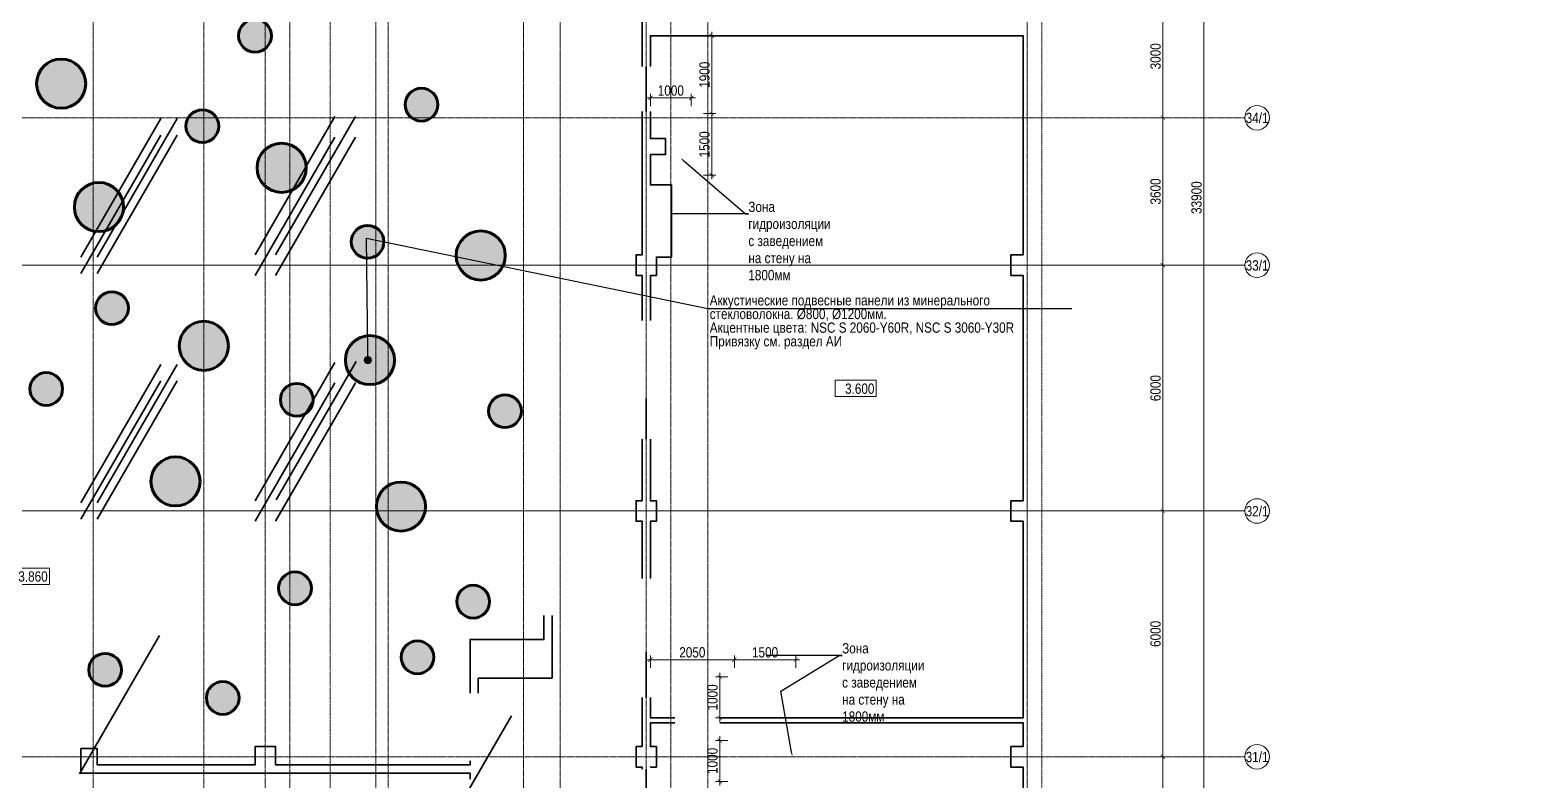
# Model space of a CAD drawing. Header units: millimetres. Extents: x -328335 to 1460319, y -208171 to 164069.
# Drawn here: x 90249 to 126465, y 103525 to 121850 of the extents above; entities that cross this region are included whole.
import ezdxf
from ezdxf import colors
from ezdxf.entities.mleader import LeaderData, LeaderLine
from ezdxf.enums import TextEntityAlignment as Align
from ezdxf.math import Vec2, Vec3

# ---------------------------------------------------------------- set-up
doc = ezdxf.new("R2010")
doc.units = ezdxf.units.MM
doc.header["$LTSCALE"] = 0.5
doc.linetypes.add('CENTER', pattern=[50.8, 31.75, -6.35, 6.35, -6.35])
doc.linetypes.add('DASHED', pattern=[19.05, 12.7, -6.35])
doc.layers.get('Defpoints').update_dxf_attribs({"color": 140})
for name, color, linetype, lineweight in [('АИ_Плинтус', 3, 'Continuous', 9), ('АИ_Полы', 1, 'Continuous', 9), ('АИ_Полы_размеры', 7, 'Continuous', 5), ('АР6_потолок_отм', 5, 'Continuous', 5), ('АР_Разрезы марка', 7, 'Continuous', 13), ('АЦ_Бафы', 8, 'Continuous', 0), ('АЦ_Выноски', 7, 'Continuous', 5), ('АЦ_Стены', 8, 'Continuous', 70), ('РД_Оси_размер', 8, 'Continuous', 0)]:
    doc.layers.add(name, color=color, linetype=linetype, lineweight=lineweight)
doc.layers.add('АИ_Т_Профиль', color=2, linetype='Continuous', lineweight=40, true_color=0xffff00)
doc.layers.add('РД_Оси_100', color=7, linetype='Continuous', lineweight=0, true_color=0x525252)
doc.layers.add('АР6_Г_профиль плитки', color=220, linetype='Continuous', lineweight=35, plot=False)
doc.layers.add('АР_Делит', color=120, linetype='Continuous', lineweight=0, plot=False)
doc.styles.add('Arial_Narrow_08', font='ARIALN.TTF', dxfattribs={"width": 0.8})
doc.styles.add('style1', font='ARIALN.TTF')
doc.styles.add('ккк', font='isocpeur.ttf', dxfattribs={"width": 0.85, "oblique": 15})
doc.dimstyles.new('Dim100_ареал', dxfattribs={"dimscale": 100, "dimtxt": 2.5, "dimasz": 1, "dimexe": 1, "dimexo": 1, "dimgap": 0.5, "dimtad": 1, "dimzin": 12, "dimdsep": 46, "dimtxsty": 'style1', "dimblk": 'ARCHTICK', "dimcen": 1, "dimdle": 1, "dimaunit": 1, "dimadec": 0, "dimazin": 3, "dimtfac": 1, "dimtmove": 1, "dimatfit": 3, "dimldrblk": 'OPEN30', "dimfxl": 2, "dimfxlon": 1, "dimtolj": 1, "dimtzin": 0, "dimlwd": 5, "dimlwe": 5, "dimarcsym": 0})

# ---------------------------------------------------------------- blocks, each defined once
blk = doc.blocks.new('A-iden')
at = {"linetype": 'Continuous', "lineweight": 5}
blk.add_circle((0, -4), 3, dxfattribs=at)
at = {"color": 0, "linetype": 'Continuous', "lineweight": 20, "style": 'ккк', "width": 0.85}
blk.add_attdef('ID', text='', height=4, dxfattribs=at).set_placement((0.31, -3.85), align=Align.MIDDLE_CENTER)
blk = doc.blocks.new('_ArchTick')
at = {"color": 0, "linetype": 'ByBlock', "const_width": 0.15}
blk.add_lwpolyline([(-0.5, -0.5), (0.5, 0.5)], dxfattribs=at)
blk = doc.blocks.new('*D337')
at = {"layer": 'Defpoints', "color": 0, "transparency": 16777216}
for p in [(116910, 104100), (117910, 104100), (116910, 100800)]:
    blk.add_point(p, dxfattribs=at)
at = {"layer": 'РД_Оси_размер', "color": 0, "lineweight": 5, "transparency": 16777216}
for p, q in [((117710, 104100), (118010, 104100)), ((117910, 100700), (117910, 104200)), ((117710, 100800), (118010, 100800))]:
    blk.add_line(p, q, dxfattribs=at)
at = {"layer": 'РД_Оси_размер', "color": 0, "lineweight": 5, "transparency": 16777216, "xscale": 100, "yscale": 100, "zscale": 100}
for p, rotation in [((117910, 104100), 90), ((117910, 100800), 270)]:
    blk.add_blockref('_ArchTick', p, dxfattribs=dict(at, rotation=rotation))
at = {"layer": 'РД_Оси_размер', "color": 0, "transparency": 16777216, "insert": (117732, 102450), "char_height": 250, "attachment_point": 5, "rotation": 90, "style": 'style1'}
blk.add_mtext('\\A1;3300', dxfattribs=at)
blk = doc.blocks.new('_Open30')
at = {"color": 0, "linetype": 'ByBlock', "lineweight": -2}
for p, q in [((-1, 0.27), (0, 0)), ((0, 0), (-1, -0.27)), ((0, 0), (-1, 0))]:
    blk.add_line(p, q, dxfattribs=at)
blk = doc.blocks.new('*D338')
at = {"layer": 'Defpoints', "color": 0, "transparency": 16777216}
for p in [(116910, 110100), (117910, 110100), (116910, 104100)]:
    blk.add_point(p, dxfattribs=at)
at = {"layer": 'РД_Оси_размер', "color": 0, "lineweight": 5, "transparency": 16777216}
for p, q in [((117710, 110100), (118010, 110100)), ((117910, 104000), (117910, 110200)), ((117710, 104100), (118010, 104100))]:
    blk.add_line(p, q, dxfattribs=at)
at = {"layer": 'РД_Оси_размер', "color": 0, "lineweight": 5, "transparency": 16777216, "xscale": 100, "yscale": 100, "zscale": 100}
for p, rotation in [((117910, 110100), 90), ((117910, 104100), 270)]:
    blk.add_blockref('_ArchTick', p, dxfattribs=dict(at, rotation=rotation))
at = {"layer": 'РД_Оси_размер', "color": 0, "transparency": 16777216, "insert": (117732, 107100), "char_height": 250, "attachment_point": 5, "rotation": 90, "style": 'style1'}
blk.add_mtext('\\A1;6000', dxfattribs=at)
blk = doc.blocks.new('*D339')
at = {"layer": 'Defpoints', "color": 0, "transparency": 16777216}
for p in [(116910, 116100), (117910, 116100), (116910, 110100)]:
    blk.add_point(p, dxfattribs=at)
at = {"layer": 'РД_Оси_размер', "color": 0, "lineweight": 5, "transparency": 16777216}
for p, q in [((117710, 116100), (118010, 116100)), ((117910, 110000), (117910, 116200)), ((117710, 110100), (118010, 110100))]:
    blk.add_line(p, q, dxfattribs=at)
at = {"layer": 'РД_Оси_размер', "color": 0, "lineweight": 5, "transparency": 16777216, "xscale": 100, "yscale": 100, "zscale": 100}
for p, rotation in [((117910, 116100), 90), ((117910, 110100), 270)]:
    blk.add_blockref('_ArchTick', p, dxfattribs=dict(at, rotation=rotation))
at = {"layer": 'РД_Оси_размер', "color": 0, "transparency": 16777216, "insert": (117732, 113100), "char_height": 250, "attachment_point": 5, "rotation": 90, "style": 'style1'}
blk.add_mtext('\\A1;6000', dxfattribs=at)
blk = doc.blocks.new('*D340')
at = {"layer": 'Defpoints', "color": 0, "transparency": 16777216}
for p in [(116910, 119700), (117910, 119700), (116910, 116100)]:
    blk.add_point(p, dxfattribs=at)
at = {"layer": 'РД_Оси_размер', "color": 0, "lineweight": 5, "transparency": 16777216}
for p, q in [((117710, 119700), (118010, 119700)), ((117910, 116000), (117910, 119800)), ((117710, 116100), (118010, 116100))]:
    blk.add_line(p, q, dxfattribs=at)
at = {"layer": 'РД_Оси_размер', "color": 0, "lineweight": 5, "transparency": 16777216, "xscale": 100, "yscale": 100, "zscale": 100}
for p, rotation in [((117910, 119700), 90), ((117910, 116100), 270)]:
    blk.add_blockref('_ArchTick', p, dxfattribs=dict(at, rotation=rotation))
at = {"layer": 'РД_Оси_размер', "color": 0, "transparency": 16777216, "insert": (117732, 117900), "char_height": 250, "attachment_point": 5, "rotation": 90, "style": 'style1'}
blk.add_mtext('\\A1;3600', dxfattribs=at)
blk = doc.blocks.new('*D341')
at = {"layer": 'Defpoints', "color": 0, "transparency": 16777216}
for p in [(116910, 122700), (117910, 122700), (116910, 119700)]:
    blk.add_point(p, dxfattribs=at)
at = {"layer": 'РД_Оси_размер', "color": 0, "lineweight": 5, "transparency": 16777216}
for p, q in [((117910, 119600), (117910, 122800)), ((117710, 122700), (118010, 122700)), ((117710, 119700), (118010, 119700))]:
    blk.add_line(p, q, dxfattribs=at)
at = {"layer": 'РД_Оси_размер', "color": 0, "lineweight": 5, "transparency": 16777216, "xscale": 100, "yscale": 100, "zscale": 100}
for p, rotation in [((117910, 122700), 90), ((117910, 119700), 270)]:
    blk.add_blockref('_ArchTick', p, dxfattribs=dict(at, rotation=rotation))
at = {"layer": 'РД_Оси_размер', "color": 0, "transparency": 16777216, "insert": (117732, 121200), "char_height": 250, "attachment_point": 5, "rotation": 90, "style": 'style1'}
blk.add_mtext('\\A1;3000', dxfattribs=at)
blk = doc.blocks.new('*D345')
at = {"layer": 'Defpoints', "color": 0, "transparency": 16777216}
for p in [(116910, 134700), (118910, 134700), (116910, 100800)]:
    blk.add_point(p, dxfattribs=at)
at = {"layer": 'РД_Оси_размер', "color": 0, "lineweight": 5, "transparency": 16777216}
for p, q in [((118910, 100700), (118910, 134800)), ((118710, 134700), (119010, 134700)), ((118710, 100800), (119010, 100800))]:
    blk.add_line(p, q, dxfattribs=at)
at = {"layer": 'РД_Оси_размер', "color": 0, "lineweight": 5, "transparency": 16777216, "xscale": 100, "yscale": 100, "zscale": 100}
for p, rotation in [((118910, 134700), 90), ((118910, 100800), 270)]:
    blk.add_blockref('_ArchTick', p, dxfattribs=dict(at, rotation=rotation))
at = {"layer": 'РД_Оси_размер', "color": 0, "transparency": 16777216, "insert": (118732, 117750), "char_height": 250, "attachment_point": 5, "rotation": 90, "style": 'style1'}
blk.add_mtext('\\A1;33900', dxfattribs=at)
blk = doc.blocks.new('Отметка_план')
at = {"color": 7, "lineweight": 5}
blk.add_lwpolyline([(0, 0), (10, 0), (10, 4), (0, 4)], close=True, dxfattribs=at)
at = {"style": 'Arial_Narrow_08', "width": 0.8}
blk.add_attdef('OTMG', text='', height=2.5, dxfattribs=at).set_placement((9.06, 0.7), align=Align.RIGHT)
blk = doc.blocks.new('*D139')
at = {"layer": 'Defpoints', "color": 0, "transparency": 16777216}
for p in [(107094, 104500), (108950, 104500), (108950, 103500)]:
    blk.add_point(p, dxfattribs=at)
at = {"layer": 'АИ_Полы_размеры', "color": 0, "lineweight": 5, "transparency": 16777216}
for p, q in [((107294, 104500), (106994, 104500)), ((107094, 103400), (107094, 104600)), ((107294, 103500), (106994, 103500))]:
    blk.add_line(p, q, dxfattribs=at)
at = {"layer": 'АИ_Полы_размеры', "color": 0, "lineweight": 5, "transparency": 16777216, "xscale": 100, "yscale": 100, "zscale": 100}
for p, rotation in [((107094, 104500), 90), ((107094, 103500), 270)]:
    blk.add_blockref('_ArchTick', p, dxfattribs=dict(at, rotation=rotation))
at = {"layer": 'АИ_Полы_размеры', "color": 0, "transparency": 16777216, "insert": (106916, 104000), "char_height": 250, "attachment_point": 5, "rotation": 90, "style": 'style1'}
blk.add_mtext('\\A1;1000', dxfattribs=at)
blk = doc.blocks.new('*D140')
at = {"layer": 'Defpoints', "color": 0, "transparency": 16777216}
for p in [(108950, 106470), (107450, 105050), (108950, 105050)]:
    blk.add_point(p, dxfattribs=at)
at = {"layer": 'АИ_Полы_размеры', "color": 0, "lineweight": 5, "transparency": 16777216}
for p, q in [((107450, 106270), (107450, 106570)), ((108950, 106270), (108950, 106570)), ((107350, 106470), (109050, 106470))]:
    blk.add_line(p, q, dxfattribs=at)
at = {"layer": 'АИ_Полы_размеры', "color": 0, "lineweight": 5, "transparency": 16777216, "xscale": 100, "yscale": 100, "zscale": 100, "rotation": 180}
blk.add_blockref('_ArchTick', (107450, 106470), dxfattribs=at)
at = {"layer": 'АИ_Полы_размеры', "color": 0, "lineweight": 5, "transparency": 16777216, "xscale": 100, "yscale": 100, "zscale": 100}
blk.add_blockref('_ArchTick', (108950, 106470), dxfattribs=at)
at = {"layer": 'АИ_Полы_размеры', "color": 0, "transparency": 16777216, "insert": (108200, 106648), "char_height": 250, "attachment_point": 5, "style": 'style1'}
blk.add_mtext('\\A1;1500', dxfattribs=at)
blk = doc.blocks.new('*D141')
at = {"layer": 'Defpoints', "color": 0, "transparency": 16777216}
for p in [(107094, 106050), (108950, 106050), (108950, 105050)]:
    blk.add_point(p, dxfattribs=at)
at = {"layer": 'АИ_Полы_размеры', "color": 0, "lineweight": 5, "transparency": 16777216}
for p, q in [((107094, 104950), (107094, 106150)), ((107294, 106050), (106994, 106050)), ((107294, 105050), (106994, 105050))]:
    blk.add_line(p, q, dxfattribs=at)
at = {"layer": 'АИ_Полы_размеры', "color": 0, "lineweight": 5, "transparency": 16777216, "xscale": 100, "yscale": 100, "zscale": 100}
for p, rotation in [((107094, 106050), 90), ((107094, 105050), 270)]:
    blk.add_blockref('_ArchTick', p, dxfattribs=dict(at, rotation=rotation))
at = {"layer": 'АИ_Полы_размеры', "color": 0, "transparency": 16777216, "insert": (106916, 105550), "char_height": 250, "attachment_point": 5, "rotation": 90, "style": 'style1'}
blk.add_mtext('\\A1;1000', dxfattribs=at)
blk = doc.blocks.new('*D142')
at = {"layer": 'Defpoints', "color": 0, "transparency": 16777216}
for p in [(105400, 119800), (105400, 118300), (106901, 118300)]:
    blk.add_point(p, dxfattribs=at)
at = {"layer": 'АИ_Полы_размеры', "color": 0, "lineweight": 5, "transparency": 16777216}
for p, q in [((106901, 119900), (106901, 118200)), ((106701, 119800), (107001, 119800)), ((106701, 118300), (107001, 118300))]:
    blk.add_line(p, q, dxfattribs=at)
at = {"layer": 'АИ_Полы_размеры', "color": 0, "lineweight": 5, "transparency": 16777216, "xscale": 100, "yscale": 100, "zscale": 100}
for p, rotation in [((106901, 119800), 90), ((106901, 118300), 270)]:
    blk.add_blockref('_ArchTick', p, dxfattribs=dict(at, rotation=rotation))
at = {"layer": 'АИ_Полы_размеры', "color": 0, "transparency": 16777216, "insert": (106723, 119050), "char_height": 250, "attachment_point": 5, "rotation": 90, "style": 'style1'}
blk.add_mtext('\\A1;1500', dxfattribs=at)
blk = doc.blocks.new('*D143')
at = {"layer": 'Defpoints', "color": 0, "transparency": 16777216}
for p in [(106400, 120184), (105400, 118300), (106400, 118300)]:
    blk.add_point(p, dxfattribs=at)
at = {"layer": 'АИ_Полы_размеры', "color": 0, "lineweight": 5, "transparency": 16777216}
for p, q in [((105400, 119984), (105400, 120284)), ((106400, 119984), (106400, 120284)), ((105300, 120184), (106500, 120184))]:
    blk.add_line(p, q, dxfattribs=at)
at = {"layer": 'АИ_Полы_размеры', "color": 0, "lineweight": 5, "transparency": 16777216, "xscale": 100, "yscale": 100, "zscale": 100, "rotation": 180}
blk.add_blockref('_ArchTick', (105400, 120184), dxfattribs=at)
at = {"layer": 'АИ_Полы_размеры', "color": 0, "lineweight": 5, "transparency": 16777216, "xscale": 100, "yscale": 100, "zscale": 100}
blk.add_blockref('_ArchTick', (106400, 120184), dxfattribs=at)
at = {"layer": 'АИ_Полы_размеры', "color": 0, "transparency": 16777216, "insert": (105900, 120362), "char_height": 250, "attachment_point": 5, "style": 'style1'}
blk.add_mtext('\\A1;1000', dxfattribs=at)
blk = doc.blocks.new('*D166')
at = {"layer": 'Defpoints', "color": 0, "transparency": 16777216}
for p in [(105400, 106470), (105400, 106050), (107450, 106050)]:
    blk.add_point(p, dxfattribs=at)
at = {"layer": 'АИ_Полы_размеры', "color": 0, "lineweight": 5, "transparency": 16777216}
for p, q in [((105400, 106270), (105400, 106570)), ((107450, 106270), (107450, 106570)), ((107550, 106470), (105300, 106470))]:
    blk.add_line(p, q, dxfattribs=at)
at = {"layer": 'АИ_Полы_размеры', "color": 0, "lineweight": 5, "transparency": 16777216, "xscale": 100, "yscale": 100, "zscale": 100, "rotation": 180}
blk.add_blockref('_ArchTick', (105400, 106470), dxfattribs=at)
at = {"layer": 'АИ_Полы_размеры', "color": 0, "lineweight": 5, "transparency": 16777216, "xscale": 100, "yscale": 100, "zscale": 100}
blk.add_blockref('_ArchTick', (107450, 106470), dxfattribs=at)
at = {"layer": 'АИ_Полы_размеры', "color": 0, "transparency": 16777216, "insert": (106425, 106648), "char_height": 250, "attachment_point": 5, "style": 'style1'}
blk.add_mtext('\\A1;2050', dxfattribs=at)
blk = doc.blocks.new('*D168')
at = {"layer": 'Defpoints', "color": 0, "transparency": 16777216}
for p in [(106400, 121700), (106901, 121700), (106400, 119800)]:
    blk.add_point(p, dxfattribs=at)
at = {"layer": 'АИ_Полы_размеры', "color": 0, "lineweight": 5, "transparency": 16777216}
for p, q in [((106701, 121700), (107001, 121700)), ((106901, 119700), (106901, 121800)), ((106701, 119800), (107001, 119800))]:
    blk.add_line(p, q, dxfattribs=at)
at = {"layer": 'АИ_Полы_размеры', "color": 0, "lineweight": 5, "transparency": 16777216, "xscale": 100, "yscale": 100, "zscale": 100}
for p, rotation in [((106901, 121700), 90), ((106901, 119800), 270)]:
    blk.add_blockref('_ArchTick', p, dxfattribs=dict(at, rotation=rotation))
at = {"layer": 'АИ_Полы_размеры', "color": 0, "transparency": 16777216, "insert": (106723, 120750), "char_height": 250, "attachment_point": 5, "rotation": 90, "style": 'style1'}
blk.add_mtext('\\A1;1900', dxfattribs=at)
blk = doc.blocks.new('Баф_ор1_800')
at = {"layer": 'АЦ_Стены', "true_color": 0xee6119}
h = blk.add_hatch(color=32, dxfattribs=at)
h.dxf.hatch_style = 1
h.paths.add_polyline_path([(400, 0, 1), (-400, 0, 1)])
at = {"layer": 'АЦ_Стены', "color": 32, "true_color": 0xee6119}
blk.add_circle((0, 0), 400, dxfattribs=at)
blk = doc.blocks.new('Баф_Ор-1_1200')
at = {"layer": 'АЦ_Стены', "true_color": 0xee6119}
h = blk.add_hatch(color=32, dxfattribs=at)
h.dxf.hatch_style = 1
h.paths.add_polyline_path([(600, 0, 1), (-600, 0, 1)])
at = {"layer": 'АЦ_Стены', "color": 32, "true_color": 0xee6119}
blk.add_circle((0, 0), 600, dxfattribs=at)
blk = doc.blocks.new('_Dot')
at = {"color": 0, "linetype": 'ByBlock', "lineweight": -2}
blk.add_line((-0.5, 0), (-1, 0), dxfattribs=at)
at = {"color": 0, "linetype": 'ByBlock', "const_width": 0.5}
blk.add_lwpolyline([(-0.25, 0, 1), (0.25, 0, 1)], format="xyb", close=True, dxfattribs=at)
blk = doc.blocks.new('СОШ_2200_АР_ОСИ_М100_28.05.24')
at = {"layer": 'АР_Делит', "color": 5, "linetype": 'DASHED'}
blk.add_lwpolyline([(37145, 100855), (37145, 129155), (72745, 129155), (72745, 135155), (114955, 135155), (114955, -355)], dxfattribs=at)
at = {"layer": 'РД_Оси_100', "color": 8, "linetype": 'CENTER', "true_color": 0x808080}
for p, q in [((91800, -6155), (91800, 139938.679)), ((94500, -6155), (94500, 139938.679)), ((96000, -6155), (96000, 139938.679)), ((102300, -6155), (102300, 139938.679)), ((114600, -6155), (114600, 139938.679)), ((-5954.958, 119700), (119910, 119700)), ((-5954.958, 116100), (119910, 116100)), ((35037.55, 116100), (119910, 116100)), ((-5954.958, 110100), (119910, 110100)), ((35037.55, 110100), (119910, 110100)), ((-5954.958, 104100), (119910, 104100))]:
    blk.add_line(p, q, dxfattribs=at)
for points in [[(96600, -6155), (96600, 139938.679)], [(98700, -6194.98), (98700, 139538.679), (98550, 139938.679)], [(99000, -6195.83), (99000, 139538.679), (99150, 139938.679)], [(103200, -6155), (103200, 139938.679)], [(105300, -6155), (105300, 139938.679)], [(105900, 139938.679), (105900, -6155)], [(106800, -6155), (106800, 139938.679)]]:
    blk.add_lwpolyline(points, dxfattribs=at)
at = {"layer": 'РД_Оси_100', "color": 0}
ref = blk.add_blockref('A-iden', (120210, 120100), dxfattribs=dict(at, xscale=100, yscale=100, zscale=100))
ref.add_attrib('ID', '34/1', dxfattribs={"layer": '0', "linetype": 'Continuous', "height": 250, "style": 'style1'}).set_placement((120210, 119700), align=Align.MIDDLE)
ref = blk.add_blockref('A-iden', (120210, 116500), dxfattribs=dict(at, xscale=100, yscale=100, zscale=100))
ref.add_attrib('ID', '33/1', dxfattribs={"layer": '0', "linetype": 'Continuous', "height": 250, "style": 'style1'}).set_placement((120210, 116100), align=Align.MIDDLE)
ref = blk.add_blockref('A-iden', (120210, 110500), dxfattribs=dict(at, xscale=100, yscale=100, zscale=100))
ref.add_attrib('ID', '32/1', dxfattribs={"layer": '0', "linetype": 'Continuous', "height": 250, "style": 'style1'}).set_placement((120210, 110100), align=Align.MIDDLE)
ref = blk.add_blockref('A-iden', (120210, 104500), dxfattribs=dict(at, xscale=100, yscale=100, zscale=100))
ref.add_attrib('ID', '31/1', dxfattribs={"layer": '0', "linetype": 'Continuous', "height": 250, "style": 'style1'}).set_placement((120210, 104100), align=Align.MIDDLE)
at = {"layer": 'РД_Оси_размер'}
for base, p1, p2, picture, middle in [((118910, 134700), (116910, 100800), (116910, 134700), '*D345', (118732.357, 117750)), ((117910, 122700), (116910, 119700), (116910, 122700), '*D341', (117732.357, 121200)), ((117910, 119700), (116910, 116100), (116910, 119700), '*D340', (117732.357, 117900)), ((117910, 116100), (116910, 110100), (116910, 116100), '*D339', (117732.357, 113100)), ((117910, 110100), (116910, 104100), (116910, 110100), '*D338', (117732.357, 107100)), ((117910, 104100), (116910, 100800), (116910, 104100), '*D337', (117732.357, 102450))]:
    dim = blk.add_linear_dim(base=base, p1=p1, p2=p2, angle=90, dimstyle='Dim100_ареал', dxfattribs=at)
    dim.commit()
    dim.dimension.update_dxf_attribs({"geometry": picture, "text_midpoint": middle})

msp = doc.modelspace()

# ---------------------------------------------------------------- linework, layer by layer
at = {"layer": 'АИ_Плинтус', "color": 160, "linetype": 'ByBlock', "lineweight": 35, "true_color": 0x003fff}
for points in [[(105200, 120950), (105200, 122450), (105050, 122450), (105050, 122950), (105200, 122950)], [(105200, 114750), (105200, 115850), (105050, 115850), (105050, 116350), (105200, 116350), (105200, 119850)], [(105200, 108450), (105200, 109850), (105050, 109850), (105050, 110350), (105200, 110350), (105200, 111850)], [(101000, 105650), (101000, 106960), (102800, 106960), (102800, 107550)], [(103000, 107550), (103000, 106020), (101200, 106020), (101200, 105650)], [(105200, 103800), (105200, 103850), (105050, 103850), (105050, 104350), (105200, 104350), (105200, 105550)], [(101000, 104000), (101000, 103900), (96250, 103900), (96250, 104350), (95750, 104350), (95750, 103900), (91900, 103900), (91900, 104300), (91500, 104300), (91500, 103700), (101000, 103700), (101000, 103550)]]:
    msp.add_lwpolyline(points, dxfattribs=at)
at = {"layer": 'АИ_Плинтус', "color": 24, "linetype": 'ByBlock', "lineweight": 35, "true_color": 0xa52900}
for points in [[(107100, 105050), (114500, 105050), (114500, 109850), (114200, 109850), (114200, 110350), (114500, 110350), (114500, 115850), (114200, 115850), (114200, 116350), (114500, 116350), (114500, 121700), (105400, 121700), (105400, 120950)], [(105400, 119850), (105400, 119189.84), (105770, 119189.84), (105770, 118799.84), (105400, 118799.84), (105400, 118060), (105920, 118060), (105920, 116300), (105550, 116300), (105550, 115847.966), (105400, 115847.966), (105400, 114750)], [(105400, 111850), (105400, 110350), (105550, 110350), (105550, 109850), (105400, 109850), (105400, 108450)], [(105400, 105550), (105400, 105050), (106000, 105050)], [(106000, 104930), (105400, 104930), (105400, 104350), (105550, 104350), (105550, 103850), (105400, 103850), (105399.44, 103840.002)], [(105425, 102749.474), (105600, 102749.474), (105600, 100900), (107380.784, 100900), (107380.784, 101425), (109420, 101420), (109420, 100900), (114300, 100900), (114300, 101050), (114500, 101050), (114500, 103850), (114200, 103850), (114200, 104350), (114500, 104350), (114500, 104930), (107100, 104930)]]:
    msp.add_lwpolyline(points, dxfattribs=at)
at = {"layer": 'АИ_Т_Профиль', "linetype": 'ByBlock', "lineweight": 35}
for points in [[(105300, 119850), (105300, 120950)], [(105300, 111850), (105300, 112850.239)], [(105300, 105550), (105300, 106650)], [(105300, 102749.238), (105300, 103800)]]:
    msp.add_lwpolyline(points, dxfattribs=at)
at = {"layer": 'АР6_Г_профиль плитки'}
for points in [[(91500, 116300), (93450, 119677.499)], [(91900, 116300), (93850, 119677.499)], [(95750, 116350), (97700, 119727.499)], [(96250, 116350), (98200, 119727.499)], [(91500, 115900), (93450, 119277.499)], [(91900, 115900), (93850, 119277.499)], [(95750, 115850), (97700, 119227.499)], [(96250, 115850), (98200, 119227.499)], [(95750, 110350), (97700, 113727.499)], [(96270, 110370), (98220, 113747.499)], [(91500, 110300), (93450, 113677.499)], [(91900, 110300), (93850, 113677.499)], [(91500, 109900), (93450, 113277.499)], [(91900, 109900), (93850, 113277.499)], [(95750, 109850), (97700, 113227.499)], [(96250, 109850), (98200, 113227.499)], [(91466.858, 103680.34), (93416.858, 107057.839)], [(100060, 101720), (102010, 105097.499)]]:
    msp.add_lwpolyline(points, dxfattribs=at)
at = {"layer": 'АР_Разрезы марка', "linetype": 'DASHED', "lineweight": 0}
msp.add_lwpolyline([(97587.08, 136846.473), (97587.08, 100636.567), (95190.61, 100636.567), (95190.61, -1969.684)], dxfattribs=at)

# ---------------------------------------------------------------- block references
at = {"layer": 'АР6_потолок_отм'}
ref = msp.add_blockref('Отметка_план', (109912.31, 112891.326), dxfattribs=dict(at, xscale=100, yscale=100, zscale=100))
ref.add_attrib('OTMG', '3.600', dxfattribs={"layer": '0', "color": 0, "height": 250, "style": 'style1'}).set_placement((110869.728, 113211.142), align=Align.TOP_RIGHT)
ref = msp.add_blockref('Отметка_план', (89731.761, 108307.235), dxfattribs=dict(at, xscale=100, yscale=100, zscale=100))
ref.add_attrib('OTMG', '3.860', dxfattribs={"layer": '0', "color": 0, "height": 250, "style": 'style1'}).set_placement((90689.179, 108627.051), align=Align.TOP_RIGHT)
at = {"layer": 'АЦ_Бафы'}
for name, p in [('Баф_ор1_800', (95750.415, 121701.291)), ('Баф_Ор-1_1200', (91018.562, 120532.556)), ('Баф_ор1_800', (99812.571, 120018.808)), ('Баф_ор1_800', (94465.227, 119495.595)), ('Баф_Ор-1_1200', (96399.45, 118478.138)), ('Баф_Ор-1_1200', (91940.165, 117519.22)), ('Баф_ор1_800', (98498.33, 116670.581)), ('Баф_Ор-1_1200', (101259.262, 116338.235)), ('Баф_ор1_800', (92257.748, 115052.414)), ('Баф_Ор-1_1200', (94500, 114132.361)), ('Баф_Ор-1_1200', (98555.696, 113784.089)), ('Баф_ор1_800', (90654.713, 113078.827)), ('Баф_ор1_800', (96768.62, 112815.689)), ('Баф_ор1_800', (101852.674, 112537.948)), ('Баф_Ор-1_1200', (93809.183, 110822.317)), ('Баф_Ор-1_1200', (99313.407, 110207.712)), ('Баф_ор1_800', (96724.952, 108212.387)), ('Баф_ор1_800', (101075.722, 107886.852)), ('Баф_ор1_800', (99714.835, 106528.723)), ('Баф_ор1_800', (92090.256, 106222.801)), ('Баф_ор1_800', (94961.703, 105535.642))]:
    msp.add_blockref(name, p, dxfattribs=at)
at = {"layer": 'РД_Оси_100'}
msp.add_blockref('СОШ_2200_АР_ОСИ_М100_28.05.24', (0, 0), dxfattribs=at)

# ---------------------------------------------------------------- dimensions: what is measured, and where the dimension line sits
at = {"layer": 'АИ_Полы_размеры'}
for base, p1, p2, angle, picture, middle in [((106900.613, 121700), (106400, 119800), (106400, 121700), 90, '*D168', (106722.97, 120750)), ((106900.613, 118300), (105400, 119800), (105400, 118300), 270, '*D142', (106722.97, 119050)), ((107093.918, 106050), (108950, 105050), (108950, 106050), 90, '*D141', (106916.275, 105550)), ((107093.918, 104500), (108950, 103500), (108950, 104500), 90, '*D139', (106916.275, 104000))]:
    dim = msp.add_linear_dim(base=base, p1=p1, p2=p2, angle=angle, dimstyle='Dim100_ареал', dxfattribs=at)
    dim.commit()
    dim.dimension.update_dxf_attribs({"geometry": picture, "text_midpoint": middle})
for base, p1, p2, picture, middle in [((106400, 120184.106), (105400, 118300), (106400, 118300), '*D143', (105900, 120361.749)), ((105400, 106470.268), (107450, 106050), (105400, 106050), '*D166', (106425, 106647.911)), ((108950, 106470.268), (107450, 105050), (108950, 105050), '*D140', (108200, 106647.911))]:
    dim = msp.add_linear_dim(base=base, p1=p1, p2=p2, dimstyle='Dim100_ареал', dxfattribs=at)
    dim.commit()
    dim.dimension.update_dxf_attribs({"geometry": picture, "text_midpoint": middle})

# ---------------------------------------------------------------- leaders
at = {"layer": 'АИ_Полы', "color": 7, "lineweight": 0}
ml = msp.add_multileader_mtext('Standard', dxfattribs=at)
ml.set_content('Зона гидроизоляции\\Pс заведением на стену на 1800мм', color=7, style='style1')
ml.set_leader_properties()
ml.build(insert=Vec2(0, 0))
ml.multileader.update_dxf_attribs({"text_left_attachment_type": 6, "text_right_attachment_type": 6, "dogleg_length": 0.36, "arrow_head_size": 100})
ctx = ml.context
ctx.base_point, ctx.char_height, ctx.arrow_head_size, ctx.landing_gap_size, ctx.plane_origin = Vec3(107791.75, 117350.624), 250, 100, 0, Vec3(174036.834, 96596.531)
ctx.left_attachment, ctx.right_attachment = 6, 6
notes = []
notes.append((ctx, [(0, (1, 1, 0), (107718.656, 117350.624), (1, 0), 73.094, [(1, [(106131.038, 118720.822)], 0, [])])]))
ctx.mtext.insert, ctx.mtext.rotation, ctx.mtext.width, ctx.mtext.defined_height, ctx.mtext.flow_direction = Vec3(107791.75, 117650.624), 6.283185307, 1831.10562, 363.96, 5
ml = msp.add_multileader_mtext('Standard', dxfattribs=at)
ml.set_content('Зона гидроизоляции\\Pс заведением на стену на 1800мм', color=7, style='style1')
ml.set_leader_properties()
ml.build(insert=Vec2(0, 0))
ml.multileader.update_dxf_attribs({"text_left_attachment_type": 6, "text_right_attachment_type": 6, "dogleg_length": 0.36, "arrow_head_size": 100})
ctx = ml.context
ctx.base_point, ctx.char_height, ctx.arrow_head_size, ctx.landing_gap_size, ctx.plane_origin = Vec3(110081.642, 106573.644), 250, 100, 0, Vec3(176326.726, 85819.551)
ctx.left_attachment, ctx.right_attachment = 6, 6
notes.append((ctx, [(0, (1, 1, 0), (110008.548, 106573.644), (1, 0), 73.094, [(1, [(108862.392, 104112.889), (108583.948, 105700)], 0, [])])]))
ctx.mtext.insert, ctx.mtext.rotation, ctx.mtext.width, ctx.mtext.defined_height, ctx.mtext.flow_direction = Vec3(110081.642, 106873.644), 6.283185307, 1831.10562, 363.96, 5
at = {"layer": 'АЦ_Выноски'}
ml = msp.add_multileader_mtext('Standard', dxfattribs=at)
ml.set_content('\\pxa0.66667;Аккустические подвесные панели из минерального \\Pстекловолокна. %%C800, %%C1200мм. \\PАкцентные цвета: {\\C240;\\c2367469;NSC S 2060-Y60R, NSC S 3060-Y30R\\PПривязку см. раздел АИ}', color=256, style='style1')
ml.set_leader_properties(color=256)
ml.set_arrow_properties(name='DOT')
ml.build(insert=Vec2(0, 0))
ml.multileader.update_dxf_attribs({"has_dogleg": 0, "text_left_attachment_type": 6, "text_right_attachment_type": 6, "arrow_head_size": 200, "scale": 100})
ctx = ml.context
ctx.base_point, ctx.scale, ctx.char_height, ctx.arrow_head_size, ctx.landing_gap_size, ctx.plane_origin, ctx.plane_x_axis, ctx.plane_y_axis = Vec3(106799.735, 115044.938), 100, 250, 200, 50, Vec3(102097.378, 116521.53), Vec3(1, 0.00000001), Vec3(-0.00000001, 1)
ctx.left_attachment, ctx.right_attachment = 6, 6
notes.append((ctx, [(1, (1, 1, 0), (105999.735, 115044.938), (1, 0.00000001), 800, [(1, [(98503.696, 113784.089), (98470.362, 116758.663)], 0, [])])]))
ctx.mtext.insert, ctx.mtext.text_direction, ctx.mtext.rotation, ctx.mtext.width, ctx.mtext.line_spacing_factor, ctx.mtext.flow_direction = Vec3(106849.735, 115368.438), Vec3(1, 0.00000001), 0.00000001, 11047.033, 0.8, 5
for ctx, leaders in notes:
    for number, flags, end, landing, length, lines in leaders:
        leader = LeaderData()
        leader.index, (leader.has_last_leader_line, leader.has_dogleg_vector, leader.attachment_direction) = number, flags
        leader.last_leader_point, leader.dogleg_vector, leader.dogleg_length = Vec3(end), Vec3(landing), length
        for number, points, colour, breaks in lines:
            line = LeaderLine()
            line.index, line.vertices, line.color, line.breaks = number, Vec3.list(points), colors.encode_raw_color(colour), breaks
            leader.lines.append(line)
        ctx.leaders.append(leader)

doc.saveas('drawing.dxf')
